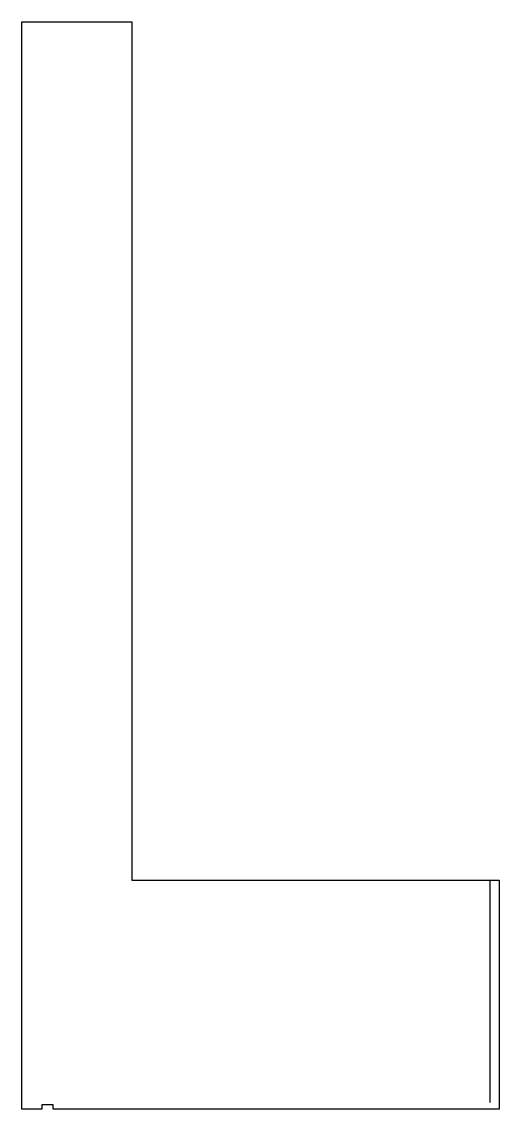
# Model space of a CAD drawing. Header units: millimetres. Extents: x -264 to -52, y 0 to 484.
import ezdxf

# ---------------------------------------------------------------- set-up
doc = ezdxf.new("R2010")
doc.units = ezdxf.units.MM
doc.layers.get('0').update_dxf_attribs({"linetype": 'CONTINUOUS'})

msp = doc.modelspace()

# ---------------------------------------------------------------- linework, layer by layer
msp.add_line((-55.5, 3), (-55.5, 102))
msp.add_lwpolyline([(-215, 484), (-215, 102), (-51.5, 102), (-51.5, 0), (-250, 0), (-250, 2), (-255, 2), (-255, 0), (-264, 0), (-264, 484)], close=True)

doc.saveas('drawing.dxf')
